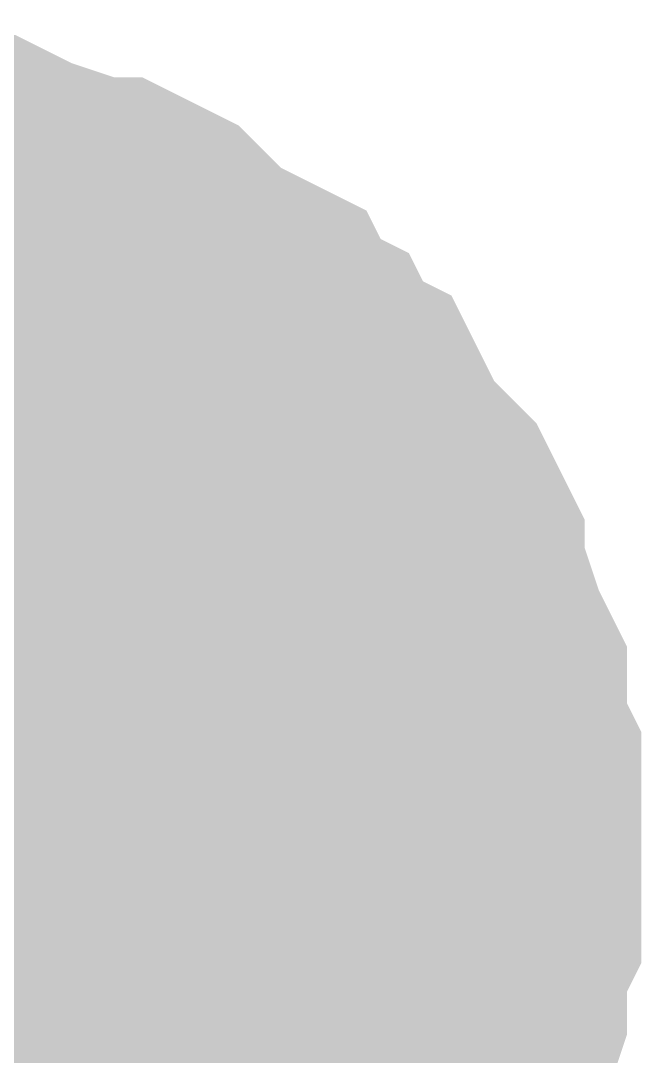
# Model space of a CAD drawing. Header units: inches. Extents: x 0 to 22.3, y 0 to 15.7.
# Drawn here: x 1.10667 to 1.12603, y 10.99321 to 11.02551 of the extents above; entities that cross this region are included whole.
import ezdxf

# ---------------------------------------------------------------- set-up
doc = ezdxf.new("R2010")
doc.units = ezdxf.units.IN
doc.header["$MEASUREMENT"] = 0
doc.layers.add('Sheet', color=255, linetype='Continuous')

msp = doc.modelspace()

# ---------------------------------------------------------------- linework, layer by layer
at = {"layer": 'Sheet'}
for points in [[(1.100236, 11.019614, 0.0118, 0.0118, 0), (1.10112, 11.019614, 0.0118, 0.0118, 0), (1.102446, 11.019614, 0.0118, 0.0118, 0), (1.10333, 11.019172, 0.0118, 0.0118, 0), (1.104214, 11.019172, 0.0118, 0.0118, 0), (1.105098, 11.019172, 0.0118, 0.0118, 0), (1.105982, 11.01873, 0.0118, 0.0118, 0), (1.107309, 11.018288, 0.0118, 0.0118, 0), (1.108193, 11.017846, 0.0118, 0.0118, 0), (1.109077, 11.017846, 0.0118, 0.0118, 0), (1.109961, 11.017404, 0.0118, 0.0118, 0), (1.110403, 11.016962, 0.0118, 0.0118, 0), (1.111287, 11.016078, 0.0118, 0.0118, 0), (1.112171, 11.015636, 0.0118, 0.0118, 0), (1.113055, 11.015194, 0.0118, 0.0118, 0), (1.113497, 11.01431, 0.0118, 0.0118, 0), (1.114381, 11.013868, 0.0118, 0.0118, 0), (1.114823, 11.012984, 0.0118, 0.0118, 0), (1.115707, 11.012542, 0.0118, 0.0118, 0), (1.116149, 11.011658, 0.0118, 0.0118, 0), (1.116591, 11.010774, 0.0118, 0.0118, 0), (1.117475, 11.00989, 0.0118, 0.0118, 0), (1.117917, 11.009448, 0.0118, 0.0118, 0), (1.118359, 11.008564, 0.0118, 0.0118, 0), (1.118359, 11.00768, 0.0118, 0.0118, 0), (1.118802, 11.006796, 0.0118, 0.0118, 0), (1.119244, 11.00547, 0.0118, 0.0118, 0), (1.119686, 11.004586, 0.0118, 0.0118, 0), (1.119686, 11.003702, 0.0118, 0.0118, 0), (1.119686, 11.002818, 0.0118, 0.0118, 0), (1.120128, 11.001934, 0.0118, 0.0118, 0), (1.120128, 11.000608, 0.0118, 0.0118, 0), (1.120128, 10.999724, 0.0118, 0.0118, 0)], [(1.100236, 11.019614, 0.0118, 0.0118, 0), (1.10112, 11.019614, 0.0118, 0.0118, 0), (1.102446, 11.019614, 0.0118, 0.0118, 0), (1.10333, 11.019172, 0.0118, 0.0118, 0), (1.104214, 11.019172, 0.0118, 0.0118, 0), (1.105098, 11.019172, 0.0118, 0.0118, 0), (1.105982, 11.01873, 0.0118, 0.0118, 0), (1.107309, 11.018288, 0.0118, 0.0118, 0), (1.108193, 11.017846, 0.0118, 0.0118, 0), (1.109077, 11.017846, 0.0118, 0.0118, 0), (1.109961, 11.017404, 0.0118, 0.0118, 0), (1.110403, 11.016962, 0.0118, 0.0118, 0), (1.111287, 11.016078, 0.0118, 0.0118, 0), (1.112171, 11.015636, 0.0118, 0.0118, 0), (1.113055, 11.015194, 0.0118, 0.0118, 0), (1.113497, 11.01431, 0.0118, 0.0118, 0), (1.114381, 11.013868, 0.0118, 0.0118, 0), (1.114823, 11.012984, 0.0118, 0.0118, 0), (1.115707, 11.012542, 0.0118, 0.0118, 0), (1.116149, 11.011658, 0.0118, 0.0118, 0), (1.116591, 11.010774, 0.0118, 0.0118, 0), (1.117475, 11.00989, 0.0118, 0.0118, 0), (1.117917, 11.009448, 0.0118, 0.0118, 0), (1.118359, 11.008564, 0.0118, 0.0118, 0), (1.118359, 11.00768, 0.0118, 0.0118, 0), (1.118802, 11.006796, 0.0118, 0.0118, 0), (1.119244, 11.00547, 0.0118, 0.0118, 0), (1.119686, 11.004586, 0.0118, 0.0118, 0), (1.119686, 11.003702, 0.0118, 0.0118, 0), (1.119686, 11.002818, 0.0118, 0.0118, 0), (1.120128, 11.001934, 0.0118, 0.0118, 0), (1.120128, 11.000608, 0.0118, 0.0118, 0), (1.120128, 10.999724, 0.0118, 0.0118, 0)], [(1.100236, 11.019614, 0.0118, 0.0118, 0), (1.10112, 11.019614, 0.0118, 0.0118, 0), (1.102446, 11.019614, 0.0118, 0.0118, 0), (1.10333, 11.019172, 0.0118, 0.0118, 0), (1.104214, 11.019172, 0.0118, 0.0118, 0), (1.105098, 11.019172, 0.0118, 0.0118, 0), (1.105982, 11.01873, 0.0118, 0.0118, 0), (1.107309, 11.018288, 0.0118, 0.0118, 0), (1.108193, 11.017846, 0.0118, 0.0118, 0), (1.109077, 11.017846, 0.0118, 0.0118, 0), (1.109961, 11.017404, 0.0118, 0.0118, 0), (1.110403, 11.016962, 0.0118, 0.0118, 0), (1.111287, 11.016078, 0.0118, 0.0118, 0), (1.112171, 11.015636, 0.0118, 0.0118, 0), (1.113055, 11.015194, 0.0118, 0.0118, 0), (1.113497, 11.01431, 0.0118, 0.0118, 0), (1.114381, 11.013868, 0.0118, 0.0118, 0), (1.114823, 11.012984, 0.0118, 0.0118, 0), (1.115707, 11.012542, 0.0118, 0.0118, 0), (1.116149, 11.011658, 0.0118, 0.0118, 0), (1.116591, 11.010774, 0.0118, 0.0118, 0), (1.117475, 11.00989, 0.0118, 0.0118, 0), (1.117917, 11.009448, 0.0118, 0.0118, 0), (1.118359, 11.008564, 0.0118, 0.0118, 0), (1.118359, 11.00768, 0.0118, 0.0118, 0), (1.118802, 11.006796, 0.0118, 0.0118, 0), (1.119244, 11.00547, 0.0118, 0.0118, 0), (1.119686, 11.004586, 0.0118, 0.0118, 0), (1.119686, 11.003702, 0.0118, 0.0118, 0), (1.119686, 11.002818, 0.0118, 0.0118, 0), (1.120128, 11.001934, 0.0118, 0.0118, 0), (1.120128, 11.000608, 0.0118, 0.0118, 0), (1.120128, 10.999724, 0.0118, 0.0118, 0)], [(1.100236, 11.019614, 0.0118, 0.0118, 0), (1.10112, 11.019614, 0.0118, 0.0118, 0), (1.102446, 11.019614, 0.0118, 0.0118, 0), (1.10333, 11.019172, 0.0118, 0.0118, 0), (1.104214, 11.019172, 0.0118, 0.0118, 0), (1.105098, 11.019172, 0.0118, 0.0118, 0), (1.105982, 11.01873, 0.0118, 0.0118, 0), (1.107309, 11.018288, 0.0118, 0.0118, 0), (1.108193, 11.017846, 0.0118, 0.0118, 0), (1.109077, 11.017846, 0.0118, 0.0118, 0), (1.109961, 11.017404, 0.0118, 0.0118, 0), (1.110403, 11.016962, 0.0118, 0.0118, 0), (1.111287, 11.016078, 0.0118, 0.0118, 0), (1.112171, 11.015636, 0.0118, 0.0118, 0), (1.113055, 11.015194, 0.0118, 0.0118, 0), (1.113497, 11.01431, 0.0118, 0.0118, 0), (1.114381, 11.013868, 0.0118, 0.0118, 0), (1.114823, 11.012984, 0.0118, 0.0118, 0), (1.115707, 11.012542, 0.0118, 0.0118, 0), (1.116149, 11.011658, 0.0118, 0.0118, 0), (1.116591, 11.010774, 0.0118, 0.0118, 0), (1.117475, 11.00989, 0.0118, 0.0118, 0), (1.117917, 11.009448, 0.0118, 0.0118, 0), (1.118359, 11.008564, 0.0118, 0.0118, 0), (1.118359, 11.00768, 0.0118, 0.0118, 0), (1.118802, 11.006796, 0.0118, 0.0118, 0), (1.119244, 11.00547, 0.0118, 0.0118, 0), (1.119686, 11.004586, 0.0118, 0.0118, 0), (1.119686, 11.003702, 0.0118, 0.0118, 0), (1.119686, 11.002818, 0.0118, 0.0118, 0), (1.120128, 11.001934, 0.0118, 0.0118, 0), (1.120128, 11.000608, 0.0118, 0.0118, 0), (1.120128, 10.999724, 0.0118, 0.0118, 0)], [(1.100236, 11.019614, 0.0118, 0.0118, 0), (1.10112, 11.019614, 0.0118, 0.0118, 0), (1.102446, 11.019614, 0.0118, 0.0118, 0), (1.10333, 11.019172, 0.0118, 0.0118, 0), (1.104214, 11.019172, 0.0118, 0.0118, 0), (1.105098, 11.019172, 0.0118, 0.0118, 0), (1.105982, 11.01873, 0.0118, 0.0118, 0), (1.107309, 11.018288, 0.0118, 0.0118, 0), (1.108193, 11.017846, 0.0118, 0.0118, 0), (1.109077, 11.017846, 0.0118, 0.0118, 0), (1.109961, 11.017404, 0.0118, 0.0118, 0), (1.110403, 11.016962, 0.0118, 0.0118, 0), (1.111287, 11.016078, 0.0118, 0.0118, 0), (1.112171, 11.015636, 0.0118, 0.0118, 0), (1.113055, 11.015194, 0.0118, 0.0118, 0), (1.113497, 11.01431, 0.0118, 0.0118, 0), (1.114381, 11.013868, 0.0118, 0.0118, 0), (1.114823, 11.012984, 0.0118, 0.0118, 0), (1.115707, 11.012542, 0.0118, 0.0118, 0), (1.116149, 11.011658, 0.0118, 0.0118, 0), (1.116591, 11.010774, 0.0118, 0.0118, 0), (1.117475, 11.00989, 0.0118, 0.0118, 0), (1.117917, 11.009448, 0.0118, 0.0118, 0), (1.118359, 11.008564, 0.0118, 0.0118, 0), (1.118359, 11.00768, 0.0118, 0.0118, 0), (1.118802, 11.006796, 0.0118, 0.0118, 0), (1.119244, 11.00547, 0.0118, 0.0118, 0), (1.119686, 11.004586, 0.0118, 0.0118, 0), (1.119686, 11.003702, 0.0118, 0.0118, 0), (1.119686, 11.002818, 0.0118, 0.0118, 0), (1.120128, 11.001934, 0.0118, 0.0118, 0), (1.120128, 11.000608, 0.0118, 0.0118, 0), (1.120128, 10.999724, 0.0118, 0.0118, 0)], [(1.100236, 11.019614, 0.0118, 0.0118, 0), (1.10112, 11.019614, 0.0118, 0.0118, 0), (1.102446, 11.019614, 0.0118, 0.0118, 0), (1.10333, 11.019172, 0.0118, 0.0118, 0), (1.104214, 11.019172, 0.0118, 0.0118, 0), (1.105098, 11.019172, 0.0118, 0.0118, 0), (1.105982, 11.01873, 0.0118, 0.0118, 0), (1.107309, 11.018288, 0.0118, 0.0118, 0), (1.108193, 11.017846, 0.0118, 0.0118, 0), (1.109077, 11.017846, 0.0118, 0.0118, 0), (1.109961, 11.017404, 0.0118, 0.0118, 0), (1.110403, 11.016962, 0.0118, 0.0118, 0), (1.111287, 11.016078, 0.0118, 0.0118, 0), (1.112171, 11.015636, 0.0118, 0.0118, 0), (1.113055, 11.015194, 0.0118, 0.0118, 0), (1.113497, 11.01431, 0.0118, 0.0118, 0), (1.114381, 11.013868, 0.0118, 0.0118, 0), (1.114823, 11.012984, 0.0118, 0.0118, 0), (1.115707, 11.012542, 0.0118, 0.0118, 0), (1.116149, 11.011658, 0.0118, 0.0118, 0), (1.116591, 11.010774, 0.0118, 0.0118, 0), (1.117475, 11.00989, 0.0118, 0.0118, 0), (1.117917, 11.009448, 0.0118, 0.0118, 0), (1.118359, 11.008564, 0.0118, 0.0118, 0), (1.118359, 11.00768, 0.0118, 0.0118, 0), (1.118802, 11.006796, 0.0118, 0.0118, 0), (1.119244, 11.00547, 0.0118, 0.0118, 0), (1.119686, 11.004586, 0.0118, 0.0118, 0), (1.119686, 11.003702, 0.0118, 0.0118, 0), (1.119686, 11.002818, 0.0118, 0.0118, 0), (1.120128, 11.001934, 0.0118, 0.0118, 0), (1.120128, 11.000608, 0.0118, 0.0118, 0), (1.120128, 10.999724, 0.0118, 0.0118, 0)], [(1.100236, 11.019614, 0.0118, 0.0118, 0), (1.10112, 11.019614, 0.0118, 0.0118, 0), (1.102446, 11.019614, 0.0118, 0.0118, 0), (1.10333, 11.019172, 0.0118, 0.0118, 0), (1.104214, 11.019172, 0.0118, 0.0118, 0), (1.105098, 11.019172, 0.0118, 0.0118, 0), (1.105982, 11.01873, 0.0118, 0.0118, 0), (1.107309, 11.018288, 0.0118, 0.0118, 0), (1.108193, 11.017846, 0.0118, 0.0118, 0), (1.109077, 11.017846, 0.0118, 0.0118, 0), (1.109961, 11.017404, 0.0118, 0.0118, 0), (1.110403, 11.016962, 0.0118, 0.0118, 0), (1.111287, 11.016078, 0.0118, 0.0118, 0), (1.112171, 11.015636, 0.0118, 0.0118, 0), (1.113055, 11.015194, 0.0118, 0.0118, 0), (1.113497, 11.01431, 0.0118, 0.0118, 0), (1.114381, 11.013868, 0.0118, 0.0118, 0), (1.114823, 11.012984, 0.0118, 0.0118, 0), (1.115707, 11.012542, 0.0118, 0.0118, 0), (1.116149, 11.011658, 0.0118, 0.0118, 0), (1.116591, 11.010774, 0.0118, 0.0118, 0), (1.117475, 11.00989, 0.0118, 0.0118, 0), (1.117917, 11.009448, 0.0118, 0.0118, 0), (1.118359, 11.008564, 0.0118, 0.0118, 0), (1.118359, 11.00768, 0.0118, 0.0118, 0), (1.118802, 11.006796, 0.0118, 0.0118, 0), (1.119244, 11.00547, 0.0118, 0.0118, 0), (1.119686, 11.004586, 0.0118, 0.0118, 0), (1.119686, 11.003702, 0.0118, 0.0118, 0), (1.119686, 11.002818, 0.0118, 0.0118, 0), (1.120128, 11.001934, 0.0118, 0.0118, 0), (1.120128, 11.000608, 0.0118, 0.0118, 0), (1.120128, 10.999724, 0.0118, 0.0118, 0)], [(1.104214, 11.019172, 0.0039, 0.0039, 0), (1.105098, 11.019172, 0.0039, 0.0039, 0), (1.105982, 11.01873, 0.0039, 0.0039, 0), (1.107309, 11.018288, 0.0039, 0.0039, 0), (1.108193, 11.017846, 0.0039, 0.0039, 0), (1.109077, 11.017846, 0.0039, 0.0039, 0), (1.109961, 11.017404, 0.0039, 0.0039, 0), (1.110403, 11.016962, 0.0039, 0.0039, 0), (1.111287, 11.016078, 0.0039, 0.0039, 0), (1.112171, 11.015636, 0.0039, 0.0039, 0), (1.113055, 11.015194, 0.0039, 0.0039, 0), (1.113497, 11.01431, 0.0039, 0.0039, 0), (1.114381, 11.013868, 0.0039, 0.0039, 0), (1.114823, 11.012984, 0.0039, 0.0039, 0), (1.115707, 11.012542, 0.0039, 0.0039, 0), (1.116149, 11.011658, 0.0039, 0.0039, 0), (1.116591, 11.010774, 0.0039, 0.0039, 0), (1.117475, 11.00989, 0.0039, 0.0039, 0), (1.117917, 11.009448, 0.0039, 0.0039, 0), (1.118359, 11.008564, 0.0039, 0.0039, 0), (1.118359, 11.00768, 0.0039, 0.0039, 0), (1.118802, 11.006796, 0.0039, 0.0039, 0), (1.119244, 11.00547, 0.0039, 0.0039, 0), (1.119686, 11.004586, 0.0039, 0.0039, 0), (1.119686, 11.003702, 0.0039, 0.0039, 0), (1.119686, 11.002818, 0.0039, 0.0039, 0), (1.120128, 11.001934, 0.0039, 0.0039, 0), (1.120128, 11.000608, 0.0039, 0.0039, 0), (1.120128, 10.999724, 0.0039, 0.0039, 0)], [(1.104214, 11.019172, 0.0039, 0.0039, 0), (1.105098, 11.019172, 0.0039, 0.0039, 0), (1.105982, 11.01873, 0.0039, 0.0039, 0), (1.107309, 11.018288, 0.0039, 0.0039, 0), (1.108193, 11.017846, 0.0039, 0.0039, 0), (1.109077, 11.017846, 0.0039, 0.0039, 0), (1.109961, 11.017404, 0.0039, 0.0039, 0), (1.110403, 11.016962, 0.0039, 0.0039, 0), (1.111287, 11.016078, 0.0039, 0.0039, 0), (1.112171, 11.015636, 0.0039, 0.0039, 0), (1.113055, 11.015194, 0.0039, 0.0039, 0), (1.113497, 11.01431, 0.0039, 0.0039, 0), (1.114381, 11.013868, 0.0039, 0.0039, 0), (1.114823, 11.012984, 0.0039, 0.0039, 0), (1.115707, 11.012542, 0.0039, 0.0039, 0), (1.116149, 11.011658, 0.0039, 0.0039, 0), (1.116591, 11.010774, 0.0039, 0.0039, 0), (1.117475, 11.00989, 0.0039, 0.0039, 0), (1.117917, 11.009448, 0.0039, 0.0039, 0), (1.118359, 11.008564, 0.0039, 0.0039, 0), (1.118359, 11.00768, 0.0039, 0.0039, 0), (1.118802, 11.006796, 0.0039, 0.0039, 0), (1.119244, 11.00547, 0.0039, 0.0039, 0), (1.119686, 11.004586, 0.0039, 0.0039, 0), (1.119686, 11.003702, 0.0039, 0.0039, 0), (1.119686, 11.002818, 0.0039, 0.0039, 0), (1.120128, 11.001934, 0.0039, 0.0039, 0), (1.120128, 11.000608, 0.0039, 0.0039, 0), (1.120128, 10.999724, 0.0039, 0.0039, 0)], [(1.104214, 11.019172, 0.0039, 0.0039, 0), (1.105098, 11.019172, 0.0039, 0.0039, 0), (1.105982, 11.01873, 0.0039, 0.0039, 0), (1.107309, 11.018288, 0.0039, 0.0039, 0), (1.108193, 11.017846, 0.0039, 0.0039, 0), (1.109077, 11.017846, 0.0039, 0.0039, 0), (1.109961, 11.017404, 0.0039, 0.0039, 0), (1.110403, 11.016962, 0.0039, 0.0039, 0), (1.111287, 11.016078, 0.0039, 0.0039, 0), (1.112171, 11.015636, 0.0039, 0.0039, 0), (1.113055, 11.015194, 0.0039, 0.0039, 0), (1.113497, 11.01431, 0.0039, 0.0039, 0), (1.114381, 11.013868, 0.0039, 0.0039, 0), (1.114823, 11.012984, 0.0039, 0.0039, 0), (1.115707, 11.012542, 0.0039, 0.0039, 0), (1.116149, 11.011658, 0.0039, 0.0039, 0), (1.116591, 11.010774, 0.0039, 0.0039, 0), (1.117475, 11.00989, 0.0039, 0.0039, 0), (1.117917, 11.009448, 0.0039, 0.0039, 0), (1.118359, 11.008564, 0.0039, 0.0039, 0), (1.118359, 11.00768, 0.0039, 0.0039, 0), (1.118802, 11.006796, 0.0039, 0.0039, 0), (1.119244, 11.00547, 0.0039, 0.0039, 0), (1.119686, 11.004586, 0.0039, 0.0039, 0), (1.119686, 11.003702, 0.0039, 0.0039, 0), (1.119686, 11.002818, 0.0039, 0.0039, 0), (1.120128, 11.001934, 0.0039, 0.0039, 0), (1.120128, 11.000608, 0.0039, 0.0039, 0), (1.120128, 10.999724, 0.0039, 0.0039, 0)], [(1.104214, 11.019172, 0.0039, 0.0039, 0), (1.105098, 11.019172, 0.0039, 0.0039, 0), (1.105982, 11.01873, 0.0039, 0.0039, 0), (1.107309, 11.018288, 0.0039, 0.0039, 0), (1.108193, 11.017846, 0.0039, 0.0039, 0), (1.109077, 11.017846, 0.0039, 0.0039, 0), (1.109961, 11.017404, 0.0039, 0.0039, 0), (1.110403, 11.016962, 0.0039, 0.0039, 0), (1.111287, 11.016078, 0.0039, 0.0039, 0), (1.112171, 11.015636, 0.0039, 0.0039, 0), (1.113055, 11.015194, 0.0039, 0.0039, 0), (1.113497, 11.01431, 0.0039, 0.0039, 0), (1.114381, 11.013868, 0.0039, 0.0039, 0), (1.114823, 11.012984, 0.0039, 0.0039, 0), (1.115707, 11.012542, 0.0039, 0.0039, 0), (1.116149, 11.011658, 0.0039, 0.0039, 0), (1.116591, 11.010774, 0.0039, 0.0039, 0), (1.117475, 11.00989, 0.0039, 0.0039, 0), (1.117917, 11.009448, 0.0039, 0.0039, 0), (1.118359, 11.008564, 0.0039, 0.0039, 0), (1.118359, 11.00768, 0.0039, 0.0039, 0), (1.118802, 11.006796, 0.0039, 0.0039, 0), (1.119244, 11.00547, 0.0039, 0.0039, 0), (1.119686, 11.004586, 0.0039, 0.0039, 0), (1.119686, 11.003702, 0.0039, 0.0039, 0), (1.119686, 11.002818, 0.0039, 0.0039, 0), (1.120128, 11.001934, 0.0039, 0.0039, 0), (1.120128, 11.000608, 0.0039, 0.0039, 0), (1.120128, 10.999724, 0.0039, 0.0039, 0)], [(1.104214, 11.019172, 0.0039, 0.0039, 0), (1.105098, 11.019172, 0.0039, 0.0039, 0), (1.105982, 11.01873, 0.0039, 0.0039, 0), (1.107309, 11.018288, 0.0039, 0.0039, 0), (1.108193, 11.017846, 0.0039, 0.0039, 0), (1.109077, 11.017846, 0.0039, 0.0039, 0), (1.109961, 11.017404, 0.0039, 0.0039, 0), (1.110403, 11.016962, 0.0039, 0.0039, 0), (1.111287, 11.016078, 0.0039, 0.0039, 0), (1.112171, 11.015636, 0.0039, 0.0039, 0), (1.113055, 11.015194, 0.0039, 0.0039, 0), (1.113497, 11.01431, 0.0039, 0.0039, 0), (1.114381, 11.013868, 0.0039, 0.0039, 0), (1.114823, 11.012984, 0.0039, 0.0039, 0), (1.115707, 11.012542, 0.0039, 0.0039, 0), (1.116149, 11.011658, 0.0039, 0.0039, 0), (1.116591, 11.010774, 0.0039, 0.0039, 0), (1.117475, 11.00989, 0.0039, 0.0039, 0), (1.117917, 11.009448, 0.0039, 0.0039, 0), (1.118359, 11.008564, 0.0039, 0.0039, 0), (1.118359, 11.00768, 0.0039, 0.0039, 0), (1.118802, 11.006796, 0.0039, 0.0039, 0), (1.119244, 11.00547, 0.0039, 0.0039, 0), (1.119686, 11.004586, 0.0039, 0.0039, 0), (1.119686, 11.003702, 0.0039, 0.0039, 0), (1.119686, 11.002818, 0.0039, 0.0039, 0), (1.120128, 11.001934, 0.0039, 0.0039, 0), (1.120128, 11.000608, 0.0039, 0.0039, 0), (1.120128, 10.999724, 0.0039, 0.0039, 0)], [(1.104214, 11.019172, 0.0039, 0.0039, 0), (1.105098, 11.019172, 0.0039, 0.0039, 0), (1.105982, 11.01873, 0.0039, 0.0039, 0), (1.107309, 11.018288, 0.0039, 0.0039, 0), (1.108193, 11.017846, 0.0039, 0.0039, 0), (1.109077, 11.017846, 0.0039, 0.0039, 0), (1.109961, 11.017404, 0.0039, 0.0039, 0), (1.110403, 11.016962, 0.0039, 0.0039, 0), (1.111287, 11.016078, 0.0039, 0.0039, 0), (1.112171, 11.015636, 0.0039, 0.0039, 0), (1.113055, 11.015194, 0.0039, 0.0039, 0), (1.113497, 11.01431, 0.0039, 0.0039, 0), (1.114381, 11.013868, 0.0039, 0.0039, 0), (1.114823, 11.012984, 0.0039, 0.0039, 0), (1.115707, 11.012542, 0.0039, 0.0039, 0), (1.116149, 11.011658, 0.0039, 0.0039, 0), (1.116591, 11.010774, 0.0039, 0.0039, 0), (1.117475, 11.00989, 0.0039, 0.0039, 0), (1.117917, 11.009448, 0.0039, 0.0039, 0), (1.118359, 11.008564, 0.0039, 0.0039, 0), (1.118359, 11.00768, 0.0039, 0.0039, 0), (1.118802, 11.006796, 0.0039, 0.0039, 0), (1.119244, 11.00547, 0.0039, 0.0039, 0), (1.119686, 11.004586, 0.0039, 0.0039, 0), (1.119686, 11.003702, 0.0039, 0.0039, 0), (1.119686, 11.002818, 0.0039, 0.0039, 0), (1.120128, 11.001934, 0.0039, 0.0039, 0), (1.120128, 11.000608, 0.0039, 0.0039, 0), (1.120128, 10.999724, 0.0039, 0.0039, 0)], [(1.104214, 11.019172, 0.0039, 0.0039, 0), (1.105098, 11.019172, 0.0039, 0.0039, 0), (1.105982, 11.01873, 0.0039, 0.0039, 0), (1.107309, 11.018288, 0.0039, 0.0039, 0), (1.108193, 11.017846, 0.0039, 0.0039, 0), (1.109077, 11.017846, 0.0039, 0.0039, 0), (1.109961, 11.017404, 0.0039, 0.0039, 0), (1.110403, 11.016962, 0.0039, 0.0039, 0), (1.111287, 11.016078, 0.0039, 0.0039, 0), (1.112171, 11.015636, 0.0039, 0.0039, 0), (1.113055, 11.015194, 0.0039, 0.0039, 0), (1.113497, 11.01431, 0.0039, 0.0039, 0), (1.114381, 11.013868, 0.0039, 0.0039, 0), (1.114823, 11.012984, 0.0039, 0.0039, 0), (1.115707, 11.012542, 0.0039, 0.0039, 0), (1.116149, 11.011658, 0.0039, 0.0039, 0), (1.116591, 11.010774, 0.0039, 0.0039, 0), (1.117475, 11.00989, 0.0039, 0.0039, 0), (1.117917, 11.009448, 0.0039, 0.0039, 0), (1.118359, 11.008564, 0.0039, 0.0039, 0), (1.118359, 11.00768, 0.0039, 0.0039, 0), (1.118802, 11.006796, 0.0039, 0.0039, 0), (1.119244, 11.00547, 0.0039, 0.0039, 0), (1.119686, 11.004586, 0.0039, 0.0039, 0), (1.119686, 11.003702, 0.0039, 0.0039, 0), (1.119686, 11.002818, 0.0039, 0.0039, 0), (1.120128, 11.001934, 0.0039, 0.0039, 0), (1.120128, 11.000608, 0.0039, 0.0039, 0), (1.120128, 10.999724, 0.0039, 0.0039, 0)], [(1.120128, 10.999724, 0.0118, 0.0118, 0), (1.120128, 10.99884, 0.0118, 0.0118, 0), (1.120128, 10.997514, 0.0118, 0.0118, 0), (1.119686, 10.99663, 0.0118, 0.0118, 0), (1.119686, 10.995746, 0.0118, 0.0118, 0), (1.119686, 10.994862, 0.0118, 0.0118, 0), (1.119244, 10.993536, 0.0118, 0.0118, 0), (1.118802, 10.992652, 0.0118, 0.0118, 0), (1.118359, 10.991768, 0.0118, 0.0118, 0), (1.118359, 10.990884, 0.0118, 0.0118, 0), (1.117917, 10.99, 0.0118, 0.0118, 0), (1.117475, 10.989116, 0.0118, 0.0118, 0), (1.116591, 10.988232, 0.0118, 0.0118, 0), (1.116149, 10.98779, 0.0118, 0.0118, 0), (1.115707, 10.986906, 0.0118, 0.0118, 0)], [(1.120128, 10.999724, 0.0118, 0.0118, 0), (1.120128, 10.99884, 0.0118, 0.0118, 0), (1.120128, 10.997514, 0.0118, 0.0118, 0), (1.119686, 10.99663, 0.0118, 0.0118, 0), (1.119686, 10.995746, 0.0118, 0.0118, 0), (1.119686, 10.994862, 0.0118, 0.0118, 0), (1.119244, 10.993536, 0.0118, 0.0118, 0), (1.118802, 10.992652, 0.0118, 0.0118, 0), (1.118359, 10.991768, 0.0118, 0.0118, 0), (1.118359, 10.990884, 0.0118, 0.0118, 0), (1.117917, 10.99, 0.0118, 0.0118, 0), (1.117475, 10.989116, 0.0118, 0.0118, 0), (1.116591, 10.988232, 0.0118, 0.0118, 0), (1.116149, 10.98779, 0.0118, 0.0118, 0), (1.115707, 10.986906, 0.0118, 0.0118, 0)], [(1.120128, 10.999724, 0.0118, 0.0118, 0), (1.120128, 10.99884, 0.0118, 0.0118, 0), (1.120128, 10.997514, 0.0118, 0.0118, 0), (1.119686, 10.99663, 0.0118, 0.0118, 0), (1.119686, 10.995746, 0.0118, 0.0118, 0), (1.119686, 10.994862, 0.0118, 0.0118, 0), (1.119244, 10.993536, 0.0118, 0.0118, 0), (1.118802, 10.992652, 0.0118, 0.0118, 0), (1.118359, 10.991768, 0.0118, 0.0118, 0), (1.118359, 10.990884, 0.0118, 0.0118, 0), (1.117917, 10.99, 0.0118, 0.0118, 0), (1.117475, 10.989116, 0.0118, 0.0118, 0), (1.116591, 10.988232, 0.0118, 0.0118, 0), (1.116149, 10.98779, 0.0118, 0.0118, 0), (1.115707, 10.986906, 0.0118, 0.0118, 0)], [(1.120128, 10.999724, 0.0118, 0.0118, 0), (1.120128, 10.99884, 0.0118, 0.0118, 0), (1.120128, 10.997514, 0.0118, 0.0118, 0), (1.119686, 10.99663, 0.0118, 0.0118, 0), (1.119686, 10.995746, 0.0118, 0.0118, 0), (1.119686, 10.994862, 0.0118, 0.0118, 0), (1.119244, 10.993536, 0.0118, 0.0118, 0), (1.118802, 10.992652, 0.0118, 0.0118, 0), (1.118359, 10.991768, 0.0118, 0.0118, 0), (1.118359, 10.990884, 0.0118, 0.0118, 0), (1.117917, 10.99, 0.0118, 0.0118, 0), (1.117475, 10.989116, 0.0118, 0.0118, 0), (1.116591, 10.988232, 0.0118, 0.0118, 0), (1.116149, 10.98779, 0.0118, 0.0118, 0), (1.115707, 10.986906, 0.0118, 0.0118, 0)], [(1.120128, 10.999724, 0.0118, 0.0118, 0), (1.120128, 10.99884, 0.0118, 0.0118, 0), (1.120128, 10.997514, 0.0118, 0.0118, 0), (1.119686, 10.99663, 0.0118, 0.0118, 0), (1.119686, 10.995746, 0.0118, 0.0118, 0), (1.119686, 10.994862, 0.0118, 0.0118, 0), (1.119244, 10.993536, 0.0118, 0.0118, 0), (1.118802, 10.992652, 0.0118, 0.0118, 0), (1.118359, 10.991768, 0.0118, 0.0118, 0), (1.118359, 10.990884, 0.0118, 0.0118, 0), (1.117917, 10.99, 0.0118, 0.0118, 0), (1.117475, 10.989116, 0.0118, 0.0118, 0), (1.116591, 10.988232, 0.0118, 0.0118, 0), (1.116149, 10.98779, 0.0118, 0.0118, 0), (1.115707, 10.986906, 0.0118, 0.0118, 0)], [(1.120128, 10.999724, 0.0118, 0.0118, 0), (1.120128, 10.99884, 0.0118, 0.0118, 0), (1.120128, 10.997514, 0.0118, 0.0118, 0), (1.119686, 10.99663, 0.0118, 0.0118, 0), (1.119686, 10.995746, 0.0118, 0.0118, 0), (1.119686, 10.994862, 0.0118, 0.0118, 0), (1.119244, 10.993536, 0.0118, 0.0118, 0), (1.118802, 10.992652, 0.0118, 0.0118, 0), (1.118359, 10.991768, 0.0118, 0.0118, 0), (1.118359, 10.990884, 0.0118, 0.0118, 0), (1.117917, 10.99, 0.0118, 0.0118, 0), (1.117475, 10.989116, 0.0118, 0.0118, 0), (1.116591, 10.988232, 0.0118, 0.0118, 0), (1.116149, 10.98779, 0.0118, 0.0118, 0), (1.115707, 10.986906, 0.0118, 0.0118, 0)], [(1.120128, 10.999724, 0.0118, 0.0118, 0), (1.120128, 10.99884, 0.0118, 0.0118, 0), (1.120128, 10.997514, 0.0118, 0.0118, 0), (1.119686, 10.99663, 0.0118, 0.0118, 0), (1.119686, 10.995746, 0.0118, 0.0118, 0), (1.119686, 10.994862, 0.0118, 0.0118, 0), (1.119244, 10.993536, 0.0118, 0.0118, 0), (1.118802, 10.992652, 0.0118, 0.0118, 0), (1.118359, 10.991768, 0.0118, 0.0118, 0), (1.118359, 10.990884, 0.0118, 0.0118, 0), (1.117917, 10.99, 0.0118, 0.0118, 0), (1.117475, 10.989116, 0.0118, 0.0118, 0), (1.116591, 10.988232, 0.0118, 0.0118, 0), (1.116149, 10.98779, 0.0118, 0.0118, 0), (1.115707, 10.986906, 0.0118, 0.0118, 0)], [(1.120128, 10.999724, 0.0118, 0.0118, 0), (1.120128, 10.999724, 0.0118, 0.0118, 0), (1.120128, 10.999724, 0.0118, 0.0118, 0), (1.120128, 10.999724, 0.0118, 0.0118, 0), (1.120128, 10.999724, 0.0118, 0.0118, 0), (1.120128, 10.999724, 0.0118, 0.0118, 0), (1.120128, 10.999724, 0.0118, 0.0118, 0), (1.120128, 10.999724, 0.0118, 0.0118, 0), (1.120128, 10.999724, 0.0118, 0.0118, 0), (1.120128, 10.999724, 0.0118, 0.0118, 0), (1.120128, 10.999724, 0.0118, 0.0118, 0), (1.120128, 10.999724, 0.0118, 0.0118, 0), (1.120128, 10.999724, 0.0118, 0.0118, 0), (1.120128, 10.999724, 0.0118, 0.0118, 0), (1.120128, 10.999724, 0.0118, 0.0118, 0), (1.120128, 10.999724, 0.0118, 0.0118, 0), (1.120128, 10.999724, 0.0118, 0.0118, 0), (1.120128, 10.999724, 0.0118, 0.0118, 0), (1.120128, 10.999724, 0.0118, 0.0118, 0), (1.120128, 10.999724, 0.0118, 0.0118, 0), (1.120128, 10.999724, 0.0118, 0.0118, 0), (1.120128, 10.999724, 0.0118, 0.0118, 0), (1.120128, 10.999724, 0.0118, 0.0118, 0), (1.120128, 10.999724, 0.0118, 0.0118, 0), (1.120128, 10.999724, 0.0118, 0.0118, 0), (1.120128, 10.999724, 0.0118, 0.0118, 0), (1.120128, 10.999724, 0.0118, 0.0118, 0), (1.120128, 10.999724, 0.0118, 0.0118, 0), (1.120128, 10.999724, 0.0118, 0.0118, 0), (1.120128, 10.999724, 0.0118, 0.0118, 0), (1.120128, 10.999724, 0.0118, 0.0118, 0), (1.120128, 10.999724, 0.0118, 0.0118, 0), (1.120128, 10.999724, 0.0118, 0.0118, 0)], [(1.120128, 10.999724, 0.0118, 0.0118, 0), (1.120128, 10.999724, 0.0118, 0.0118, 0)], [(1.120128, 10.999724, 0.0118, 0.0118, 0), (1.120128, 10.999724, 0.0118, 0.0118, 0), (1.120128, 10.999724, 0.0118, 0.0118, 0), (1.120128, 10.999724, 0.0118, 0.0118, 0), (1.120128, 10.999724, 0.0118, 0.0118, 0), (1.120128, 10.999724, 0.0118, 0.0118, 0), (1.120128, 10.999724, 0.0118, 0.0118, 0), (1.120128, 10.999724, 0.0118, 0.0118, 0), (1.120128, 10.999724, 0.0118, 0.0118, 0), (1.120128, 10.999724, 0.0118, 0.0118, 0), (1.120128, 10.999724, 0.0118, 0.0118, 0), (1.120128, 10.999724, 0.0118, 0.0118, 0), (1.120128, 10.999724, 0.0118, 0.0118, 0), (1.120128, 10.999724, 0.0118, 0.0118, 0), (1.120128, 10.999724, 0.0118, 0.0118, 0), (1.120128, 10.999724, 0.0118, 0.0118, 0), (1.120128, 10.999724, 0.0118, 0.0118, 0), (1.120128, 10.999724, 0.0118, 0.0118, 0), (1.120128, 10.999724, 0.0118, 0.0118, 0), (1.120128, 10.999724, 0.0118, 0.0118, 0), (1.120128, 10.999724, 0.0118, 0.0118, 0), (1.120128, 10.999724, 0.0118, 0.0118, 0), (1.120128, 10.999724, 0.0118, 0.0118, 0), (1.120128, 10.999724, 0.0118, 0.0118, 0), (1.120128, 10.999724, 0.0118, 0.0118, 0), (1.120128, 10.999724, 0.0118, 0.0118, 0), (1.120128, 10.999724, 0.0118, 0.0118, 0), (1.120128, 10.999724, 0.0118, 0.0118, 0), (1.120128, 10.999724, 0.0118, 0.0118, 0), (1.120128, 10.999724, 0.0118, 0.0118, 0), (1.120128, 10.999724, 0.0118, 0.0118, 0), (1.120128, 10.999724, 0.0118, 0.0118, 0), (1.120128, 10.999724, 0.0118, 0.0118, 0)], [(1.120128, 10.999724, 0.0118, 0.0118, 0), (1.120128, 10.999724, 0.0118, 0.0118, 0)], [(1.120128, 10.999724, 0.0118, 0.0118, 0), (1.120128, 10.999724, 0.0118, 0.0118, 0), (1.120128, 10.999724, 0.0118, 0.0118, 0), (1.120128, 10.999724, 0.0118, 0.0118, 0), (1.120128, 10.999724, 0.0118, 0.0118, 0), (1.120128, 10.999724, 0.0118, 0.0118, 0), (1.120128, 10.999724, 0.0118, 0.0118, 0), (1.120128, 10.999724, 0.0118, 0.0118, 0), (1.120128, 10.999724, 0.0118, 0.0118, 0), (1.120128, 10.999724, 0.0118, 0.0118, 0), (1.120128, 10.999724, 0.0118, 0.0118, 0), (1.120128, 10.999724, 0.0118, 0.0118, 0), (1.120128, 10.999724, 0.0118, 0.0118, 0), (1.120128, 10.999724, 0.0118, 0.0118, 0), (1.120128, 10.999724, 0.0118, 0.0118, 0), (1.120128, 10.999724, 0.0118, 0.0118, 0), (1.120128, 10.999724, 0.0118, 0.0118, 0), (1.120128, 10.999724, 0.0118, 0.0118, 0), (1.120128, 10.999724, 0.0118, 0.0118, 0), (1.120128, 10.999724, 0.0118, 0.0118, 0), (1.120128, 10.999724, 0.0118, 0.0118, 0), (1.120128, 10.999724, 0.0118, 0.0118, 0), (1.120128, 10.999724, 0.0118, 0.0118, 0), (1.120128, 10.999724, 0.0118, 0.0118, 0), (1.120128, 10.999724, 0.0118, 0.0118, 0), (1.120128, 10.999724, 0.0118, 0.0118, 0), (1.120128, 10.999724, 0.0118, 0.0118, 0), (1.120128, 10.999724, 0.0118, 0.0118, 0), (1.120128, 10.999724, 0.0118, 0.0118, 0), (1.120128, 10.999724, 0.0118, 0.0118, 0), (1.120128, 10.999724, 0.0118, 0.0118, 0), (1.120128, 10.999724, 0.0118, 0.0118, 0), (1.120128, 10.999724, 0.0118, 0.0118, 0)], [(1.120128, 10.999724, 0.0118, 0.0118, 0), (1.120128, 10.999724, 0.0118, 0.0118, 0)], [(1.120128, 10.999724, 0.0118, 0.0118, 0), (1.120128, 10.999724, 0.0118, 0.0118, 0), (1.120128, 10.999724, 0.0118, 0.0118, 0), (1.120128, 10.999724, 0.0118, 0.0118, 0), (1.120128, 10.999724, 0.0118, 0.0118, 0), (1.120128, 10.999724, 0.0118, 0.0118, 0), (1.120128, 10.999724, 0.0118, 0.0118, 0), (1.120128, 10.999724, 0.0118, 0.0118, 0), (1.120128, 10.999724, 0.0118, 0.0118, 0), (1.120128, 10.999724, 0.0118, 0.0118, 0), (1.120128, 10.999724, 0.0118, 0.0118, 0), (1.120128, 10.999724, 0.0118, 0.0118, 0), (1.120128, 10.999724, 0.0118, 0.0118, 0), (1.120128, 10.999724, 0.0118, 0.0118, 0), (1.120128, 10.999724, 0.0118, 0.0118, 0), (1.120128, 10.999724, 0.0118, 0.0118, 0), (1.120128, 10.999724, 0.0118, 0.0118, 0), (1.120128, 10.999724, 0.0118, 0.0118, 0), (1.120128, 10.999724, 0.0118, 0.0118, 0), (1.120128, 10.999724, 0.0118, 0.0118, 0), (1.120128, 10.999724, 0.0118, 0.0118, 0), (1.120128, 10.999724, 0.0118, 0.0118, 0), (1.120128, 10.999724, 0.0118, 0.0118, 0), (1.120128, 10.999724, 0.0118, 0.0118, 0), (1.120128, 10.999724, 0.0118, 0.0118, 0), (1.120128, 10.999724, 0.0118, 0.0118, 0), (1.120128, 10.999724, 0.0118, 0.0118, 0), (1.120128, 10.999724, 0.0118, 0.0118, 0), (1.120128, 10.999724, 0.0118, 0.0118, 0), (1.120128, 10.999724, 0.0118, 0.0118, 0), (1.120128, 10.999724, 0.0118, 0.0118, 0), (1.120128, 10.999724, 0.0118, 0.0118, 0), (1.120128, 10.999724, 0.0118, 0.0118, 0)], [(1.120128, 10.999724, 0.0118, 0.0118, 0), (1.120128, 10.999724, 0.0118, 0.0118, 0)], [(1.120128, 10.999724, 0.0118, 0.0118, 0), (1.120128, 10.999724, 0.0118, 0.0118, 0), (1.120128, 10.999724, 0.0118, 0.0118, 0), (1.120128, 10.999724, 0.0118, 0.0118, 0), (1.120128, 10.999724, 0.0118, 0.0118, 0), (1.120128, 10.999724, 0.0118, 0.0118, 0), (1.120128, 10.999724, 0.0118, 0.0118, 0), (1.120128, 10.999724, 0.0118, 0.0118, 0), (1.120128, 10.999724, 0.0118, 0.0118, 0), (1.120128, 10.999724, 0.0118, 0.0118, 0), (1.120128, 10.999724, 0.0118, 0.0118, 0), (1.120128, 10.999724, 0.0118, 0.0118, 0), (1.120128, 10.999724, 0.0118, 0.0118, 0), (1.120128, 10.999724, 0.0118, 0.0118, 0), (1.120128, 10.999724, 0.0118, 0.0118, 0), (1.120128, 10.999724, 0.0118, 0.0118, 0), (1.120128, 10.999724, 0.0118, 0.0118, 0), (1.120128, 10.999724, 0.0118, 0.0118, 0), (1.120128, 10.999724, 0.0118, 0.0118, 0), (1.120128, 10.999724, 0.0118, 0.0118, 0), (1.120128, 10.999724, 0.0118, 0.0118, 0), (1.120128, 10.999724, 0.0118, 0.0118, 0), (1.120128, 10.999724, 0.0118, 0.0118, 0), (1.120128, 10.999724, 0.0118, 0.0118, 0), (1.120128, 10.999724, 0.0118, 0.0118, 0), (1.120128, 10.999724, 0.0118, 0.0118, 0), (1.120128, 10.999724, 0.0118, 0.0118, 0), (1.120128, 10.999724, 0.0118, 0.0118, 0), (1.120128, 10.999724, 0.0118, 0.0118, 0), (1.120128, 10.999724, 0.0118, 0.0118, 0), (1.120128, 10.999724, 0.0118, 0.0118, 0), (1.120128, 10.999724, 0.0118, 0.0118, 0), (1.120128, 10.999724, 0.0118, 0.0118, 0)], [(1.120128, 10.999724, 0.0118, 0.0118, 0), (1.120128, 10.999724, 0.0118, 0.0118, 0)], [(1.120128, 10.999724, 0.0118, 0.0118, 0), (1.120128, 10.999724, 0.0118, 0.0118, 0), (1.120128, 10.999724, 0.0118, 0.0118, 0), (1.120128, 10.999724, 0.0118, 0.0118, 0), (1.120128, 10.999724, 0.0118, 0.0118, 0), (1.120128, 10.999724, 0.0118, 0.0118, 0), (1.120128, 10.999724, 0.0118, 0.0118, 0), (1.120128, 10.999724, 0.0118, 0.0118, 0), (1.120128, 10.999724, 0.0118, 0.0118, 0), (1.120128, 10.999724, 0.0118, 0.0118, 0), (1.120128, 10.999724, 0.0118, 0.0118, 0), (1.120128, 10.999724, 0.0118, 0.0118, 0), (1.120128, 10.999724, 0.0118, 0.0118, 0), (1.120128, 10.999724, 0.0118, 0.0118, 0), (1.120128, 10.999724, 0.0118, 0.0118, 0), (1.120128, 10.999724, 0.0118, 0.0118, 0), (1.120128, 10.999724, 0.0118, 0.0118, 0), (1.120128, 10.999724, 0.0118, 0.0118, 0), (1.120128, 10.999724, 0.0118, 0.0118, 0), (1.120128, 10.999724, 0.0118, 0.0118, 0), (1.120128, 10.999724, 0.0118, 0.0118, 0), (1.120128, 10.999724, 0.0118, 0.0118, 0), (1.120128, 10.999724, 0.0118, 0.0118, 0), (1.120128, 10.999724, 0.0118, 0.0118, 0), (1.120128, 10.999724, 0.0118, 0.0118, 0), (1.120128, 10.999724, 0.0118, 0.0118, 0), (1.120128, 10.999724, 0.0118, 0.0118, 0), (1.120128, 10.999724, 0.0118, 0.0118, 0), (1.120128, 10.999724, 0.0118, 0.0118, 0), (1.120128, 10.999724, 0.0118, 0.0118, 0), (1.120128, 10.999724, 0.0118, 0.0118, 0), (1.120128, 10.999724, 0.0118, 0.0118, 0), (1.120128, 10.999724, 0.0118, 0.0118, 0)], [(1.120128, 10.999724, 0.0118, 0.0118, 0), (1.120128, 10.999724, 0.0118, 0.0118, 0)], [(1.120128, 10.999724, 0.0118, 0.0118, 0), (1.120128, 10.999724, 0.0118, 0.0118, 0), (1.120128, 10.999724, 0.0118, 0.0118, 0), (1.120128, 10.999724, 0.0118, 0.0118, 0), (1.120128, 10.999724, 0.0118, 0.0118, 0), (1.120128, 10.999724, 0.0118, 0.0118, 0), (1.120128, 10.999724, 0.0118, 0.0118, 0), (1.120128, 10.999724, 0.0118, 0.0118, 0), (1.120128, 10.999724, 0.0118, 0.0118, 0), (1.120128, 10.999724, 0.0118, 0.0118, 0), (1.120128, 10.999724, 0.0118, 0.0118, 0), (1.120128, 10.999724, 0.0118, 0.0118, 0), (1.120128, 10.999724, 0.0118, 0.0118, 0), (1.120128, 10.999724, 0.0118, 0.0118, 0), (1.120128, 10.999724, 0.0118, 0.0118, 0), (1.120128, 10.999724, 0.0118, 0.0118, 0), (1.120128, 10.999724, 0.0118, 0.0118, 0), (1.120128, 10.999724, 0.0118, 0.0118, 0), (1.120128, 10.999724, 0.0118, 0.0118, 0), (1.120128, 10.999724, 0.0118, 0.0118, 0), (1.120128, 10.999724, 0.0118, 0.0118, 0), (1.120128, 10.999724, 0.0118, 0.0118, 0), (1.120128, 10.999724, 0.0118, 0.0118, 0), (1.120128, 10.999724, 0.0118, 0.0118, 0), (1.120128, 10.999724, 0.0118, 0.0118, 0), (1.120128, 10.999724, 0.0118, 0.0118, 0), (1.120128, 10.999724, 0.0118, 0.0118, 0), (1.120128, 10.999724, 0.0118, 0.0118, 0), (1.120128, 10.999724, 0.0118, 0.0118, 0), (1.120128, 10.999724, 0.0118, 0.0118, 0), (1.120128, 10.999724, 0.0118, 0.0118, 0), (1.120128, 10.999724, 0.0118, 0.0118, 0), (1.120128, 10.999724, 0.0118, 0.0118, 0)], [(1.120128, 10.999724, 0.0118, 0.0118, 0), (1.120128, 10.999724, 0.0118, 0.0118, 0)], [(1.120128, 10.999724, 0.0039, 0.0039, 0), (1.120128, 10.99884, 0.0039, 0.0039, 0), (1.120128, 10.997514, 0.0039, 0.0039, 0), (1.119686, 10.99663, 0.0039, 0.0039, 0), (1.119686, 10.995746, 0.0039, 0.0039, 0), (1.119686, 10.994862, 0.0039, 0.0039, 0), (1.119244, 10.993536, 0.0039, 0.0039, 0), (1.118802, 10.992652, 0.0039, 0.0039, 0), (1.118359, 10.991768, 0.0039, 0.0039, 0), (1.118359, 10.990884, 0.0039, 0.0039, 0)], [(1.120128, 10.999724, 0.0039, 0.0039, 0), (1.120128, 10.99884, 0.0039, 0.0039, 0), (1.120128, 10.997514, 0.0039, 0.0039, 0), (1.119686, 10.99663, 0.0039, 0.0039, 0), (1.119686, 10.995746, 0.0039, 0.0039, 0), (1.119686, 10.994862, 0.0039, 0.0039, 0), (1.119244, 10.993536, 0.0039, 0.0039, 0), (1.118802, 10.992652, 0.0039, 0.0039, 0), (1.118359, 10.991768, 0.0039, 0.0039, 0), (1.118359, 10.990884, 0.0039, 0.0039, 0)], [(1.120128, 10.999724, 0.0039, 0.0039, 0), (1.120128, 10.99884, 0.0039, 0.0039, 0), (1.120128, 10.997514, 0.0039, 0.0039, 0), (1.119686, 10.99663, 0.0039, 0.0039, 0), (1.119686, 10.995746, 0.0039, 0.0039, 0), (1.119686, 10.994862, 0.0039, 0.0039, 0), (1.119244, 10.993536, 0.0039, 0.0039, 0), (1.118802, 10.992652, 0.0039, 0.0039, 0), (1.118359, 10.991768, 0.0039, 0.0039, 0), (1.118359, 10.990884, 0.0039, 0.0039, 0)], [(1.120128, 10.999724, 0.0039, 0.0039, 0), (1.120128, 10.99884, 0.0039, 0.0039, 0), (1.120128, 10.997514, 0.0039, 0.0039, 0), (1.119686, 10.99663, 0.0039, 0.0039, 0), (1.119686, 10.995746, 0.0039, 0.0039, 0), (1.119686, 10.994862, 0.0039, 0.0039, 0), (1.119244, 10.993536, 0.0039, 0.0039, 0), (1.118802, 10.992652, 0.0039, 0.0039, 0), (1.118359, 10.991768, 0.0039, 0.0039, 0), (1.118359, 10.990884, 0.0039, 0.0039, 0)], [(1.120128, 10.999724, 0.0039, 0.0039, 0), (1.120128, 10.99884, 0.0039, 0.0039, 0), (1.120128, 10.997514, 0.0039, 0.0039, 0), (1.119686, 10.99663, 0.0039, 0.0039, 0), (1.119686, 10.995746, 0.0039, 0.0039, 0), (1.119686, 10.994862, 0.0039, 0.0039, 0), (1.119244, 10.993536, 0.0039, 0.0039, 0), (1.118802, 10.992652, 0.0039, 0.0039, 0), (1.118359, 10.991768, 0.0039, 0.0039, 0), (1.118359, 10.990884, 0.0039, 0.0039, 0)], [(1.120128, 10.999724, 0.0039, 0.0039, 0), (1.120128, 10.99884, 0.0039, 0.0039, 0), (1.120128, 10.997514, 0.0039, 0.0039, 0), (1.119686, 10.99663, 0.0039, 0.0039, 0), (1.119686, 10.995746, 0.0039, 0.0039, 0), (1.119686, 10.994862, 0.0039, 0.0039, 0), (1.119244, 10.993536, 0.0039, 0.0039, 0), (1.118802, 10.992652, 0.0039, 0.0039, 0), (1.118359, 10.991768, 0.0039, 0.0039, 0), (1.118359, 10.990884, 0.0039, 0.0039, 0)], [(1.120128, 10.999724, 0.0039, 0.0039, 0), (1.120128, 10.99884, 0.0039, 0.0039, 0), (1.120128, 10.997514, 0.0039, 0.0039, 0), (1.119686, 10.99663, 0.0039, 0.0039, 0), (1.119686, 10.995746, 0.0039, 0.0039, 0), (1.119686, 10.994862, 0.0039, 0.0039, 0), (1.119244, 10.993536, 0.0039, 0.0039, 0), (1.118802, 10.992652, 0.0039, 0.0039, 0), (1.118359, 10.991768, 0.0039, 0.0039, 0), (1.118359, 10.990884, 0.0039, 0.0039, 0)], [(1.120128, 10.999724, 0.0039, 0.0039, 0), (1.120128, 10.999724, 0.0039, 0.0039, 0), (1.120128, 10.999724, 0.0039, 0.0039, 0), (1.120128, 10.999724, 0.0039, 0.0039, 0), (1.120128, 10.999724, 0.0039, 0.0039, 0), (1.120128, 10.999724, 0.0039, 0.0039, 0), (1.120128, 10.999724, 0.0039, 0.0039, 0), (1.120128, 10.999724, 0.0039, 0.0039, 0), (1.120128, 10.999724, 0.0039, 0.0039, 0), (1.120128, 10.999724, 0.0039, 0.0039, 0), (1.120128, 10.999724, 0.0039, 0.0039, 0), (1.120128, 10.999724, 0.0039, 0.0039, 0), (1.120128, 10.999724, 0.0039, 0.0039, 0), (1.120128, 10.999724, 0.0039, 0.0039, 0), (1.120128, 10.999724, 0.0039, 0.0039, 0), (1.120128, 10.999724, 0.0039, 0.0039, 0), (1.120128, 10.999724, 0.0039, 0.0039, 0), (1.120128, 10.999724, 0.0039, 0.0039, 0), (1.120128, 10.999724, 0.0039, 0.0039, 0), (1.120128, 10.999724, 0.0039, 0.0039, 0), (1.120128, 10.999724, 0.0039, 0.0039, 0), (1.120128, 10.999724, 0.0039, 0.0039, 0), (1.120128, 10.999724, 0.0039, 0.0039, 0), (1.120128, 10.999724, 0.0039, 0.0039, 0), (1.120128, 10.999724, 0.0039, 0.0039, 0), (1.120128, 10.999724, 0.0039, 0.0039, 0), (1.120128, 10.999724, 0.0039, 0.0039, 0), (1.120128, 10.999724, 0.0039, 0.0039, 0), (1.120128, 10.999724, 0.0039, 0.0039, 0), (1.120128, 10.999724, 0.0039, 0.0039, 0), (1.120128, 10.999724, 0.0039, 0.0039, 0), (1.120128, 10.999724, 0.0039, 0.0039, 0), (1.120128, 10.999724, 0.0039, 0.0039, 0)], [(1.120128, 10.999724, 0.0039, 0.0039, 0), (1.120128, 10.999724, 0.0039, 0.0039, 0)], [(1.120128, 10.999724, 0.0039, 0.0039, 0), (1.120128, 10.999724, 0.0039, 0.0039, 0), (1.120128, 10.999724, 0.0039, 0.0039, 0), (1.120128, 10.999724, 0.0039, 0.0039, 0), (1.120128, 10.999724, 0.0039, 0.0039, 0), (1.120128, 10.999724, 0.0039, 0.0039, 0), (1.120128, 10.999724, 0.0039, 0.0039, 0), (1.120128, 10.999724, 0.0039, 0.0039, 0), (1.120128, 10.999724, 0.0039, 0.0039, 0), (1.120128, 10.999724, 0.0039, 0.0039, 0), (1.120128, 10.999724, 0.0039, 0.0039, 0), (1.120128, 10.999724, 0.0039, 0.0039, 0), (1.120128, 10.999724, 0.0039, 0.0039, 0), (1.120128, 10.999724, 0.0039, 0.0039, 0), (1.120128, 10.999724, 0.0039, 0.0039, 0), (1.120128, 10.999724, 0.0039, 0.0039, 0), (1.120128, 10.999724, 0.0039, 0.0039, 0), (1.120128, 10.999724, 0.0039, 0.0039, 0), (1.120128, 10.999724, 0.0039, 0.0039, 0), (1.120128, 10.999724, 0.0039, 0.0039, 0), (1.120128, 10.999724, 0.0039, 0.0039, 0), (1.120128, 10.999724, 0.0039, 0.0039, 0), (1.120128, 10.999724, 0.0039, 0.0039, 0), (1.120128, 10.999724, 0.0039, 0.0039, 0), (1.120128, 10.999724, 0.0039, 0.0039, 0), (1.120128, 10.999724, 0.0039, 0.0039, 0), (1.120128, 10.999724, 0.0039, 0.0039, 0), (1.120128, 10.999724, 0.0039, 0.0039, 0), (1.120128, 10.999724, 0.0039, 0.0039, 0), (1.120128, 10.999724, 0.0039, 0.0039, 0), (1.120128, 10.999724, 0.0039, 0.0039, 0), (1.120128, 10.999724, 0.0039, 0.0039, 0), (1.120128, 10.999724, 0.0039, 0.0039, 0)], [(1.120128, 10.999724, 0.0039, 0.0039, 0), (1.120128, 10.999724, 0.0039, 0.0039, 0)], [(1.120128, 10.999724, 0.0039, 0.0039, 0), (1.120128, 10.999724, 0.0039, 0.0039, 0), (1.120128, 10.999724, 0.0039, 0.0039, 0), (1.120128, 10.999724, 0.0039, 0.0039, 0), (1.120128, 10.999724, 0.0039, 0.0039, 0), (1.120128, 10.999724, 0.0039, 0.0039, 0), (1.120128, 10.999724, 0.0039, 0.0039, 0), (1.120128, 10.999724, 0.0039, 0.0039, 0), (1.120128, 10.999724, 0.0039, 0.0039, 0), (1.120128, 10.999724, 0.0039, 0.0039, 0), (1.120128, 10.999724, 0.0039, 0.0039, 0), (1.120128, 10.999724, 0.0039, 0.0039, 0), (1.120128, 10.999724, 0.0039, 0.0039, 0), (1.120128, 10.999724, 0.0039, 0.0039, 0), (1.120128, 10.999724, 0.0039, 0.0039, 0), (1.120128, 10.999724, 0.0039, 0.0039, 0), (1.120128, 10.999724, 0.0039, 0.0039, 0), (1.120128, 10.999724, 0.0039, 0.0039, 0), (1.120128, 10.999724, 0.0039, 0.0039, 0), (1.120128, 10.999724, 0.0039, 0.0039, 0), (1.120128, 10.999724, 0.0039, 0.0039, 0), (1.120128, 10.999724, 0.0039, 0.0039, 0), (1.120128, 10.999724, 0.0039, 0.0039, 0), (1.120128, 10.999724, 0.0039, 0.0039, 0), (1.120128, 10.999724, 0.0039, 0.0039, 0), (1.120128, 10.999724, 0.0039, 0.0039, 0), (1.120128, 10.999724, 0.0039, 0.0039, 0), (1.120128, 10.999724, 0.0039, 0.0039, 0), (1.120128, 10.999724, 0.0039, 0.0039, 0), (1.120128, 10.999724, 0.0039, 0.0039, 0), (1.120128, 10.999724, 0.0039, 0.0039, 0), (1.120128, 10.999724, 0.0039, 0.0039, 0), (1.120128, 10.999724, 0.0039, 0.0039, 0)], [(1.120128, 10.999724, 0.0039, 0.0039, 0), (1.120128, 10.999724, 0.0039, 0.0039, 0)], [(1.120128, 10.999724, 0.0039, 0.0039, 0), (1.120128, 10.999724, 0.0039, 0.0039, 0), (1.120128, 10.999724, 0.0039, 0.0039, 0), (1.120128, 10.999724, 0.0039, 0.0039, 0), (1.120128, 10.999724, 0.0039, 0.0039, 0), (1.120128, 10.999724, 0.0039, 0.0039, 0), (1.120128, 10.999724, 0.0039, 0.0039, 0), (1.120128, 10.999724, 0.0039, 0.0039, 0), (1.120128, 10.999724, 0.0039, 0.0039, 0), (1.120128, 10.999724, 0.0039, 0.0039, 0), (1.120128, 10.999724, 0.0039, 0.0039, 0), (1.120128, 10.999724, 0.0039, 0.0039, 0), (1.120128, 10.999724, 0.0039, 0.0039, 0), (1.120128, 10.999724, 0.0039, 0.0039, 0), (1.120128, 10.999724, 0.0039, 0.0039, 0), (1.120128, 10.999724, 0.0039, 0.0039, 0), (1.120128, 10.999724, 0.0039, 0.0039, 0), (1.120128, 10.999724, 0.0039, 0.0039, 0), (1.120128, 10.999724, 0.0039, 0.0039, 0), (1.120128, 10.999724, 0.0039, 0.0039, 0), (1.120128, 10.999724, 0.0039, 0.0039, 0), (1.120128, 10.999724, 0.0039, 0.0039, 0), (1.120128, 10.999724, 0.0039, 0.0039, 0), (1.120128, 10.999724, 0.0039, 0.0039, 0), (1.120128, 10.999724, 0.0039, 0.0039, 0), (1.120128, 10.999724, 0.0039, 0.0039, 0), (1.120128, 10.999724, 0.0039, 0.0039, 0), (1.120128, 10.999724, 0.0039, 0.0039, 0), (1.120128, 10.999724, 0.0039, 0.0039, 0), (1.120128, 10.999724, 0.0039, 0.0039, 0), (1.120128, 10.999724, 0.0039, 0.0039, 0), (1.120128, 10.999724, 0.0039, 0.0039, 0), (1.120128, 10.999724, 0.0039, 0.0039, 0)], [(1.120128, 10.999724, 0.0039, 0.0039, 0), (1.120128, 10.999724, 0.0039, 0.0039, 0)], [(1.120128, 10.999724, 0.0039, 0.0039, 0), (1.120128, 10.999724, 0.0039, 0.0039, 0), (1.120128, 10.999724, 0.0039, 0.0039, 0), (1.120128, 10.999724, 0.0039, 0.0039, 0), (1.120128, 10.999724, 0.0039, 0.0039, 0), (1.120128, 10.999724, 0.0039, 0.0039, 0), (1.120128, 10.999724, 0.0039, 0.0039, 0), (1.120128, 10.999724, 0.0039, 0.0039, 0), (1.120128, 10.999724, 0.0039, 0.0039, 0), (1.120128, 10.999724, 0.0039, 0.0039, 0), (1.120128, 10.999724, 0.0039, 0.0039, 0), (1.120128, 10.999724, 0.0039, 0.0039, 0), (1.120128, 10.999724, 0.0039, 0.0039, 0), (1.120128, 10.999724, 0.0039, 0.0039, 0), (1.120128, 10.999724, 0.0039, 0.0039, 0), (1.120128, 10.999724, 0.0039, 0.0039, 0), (1.120128, 10.999724, 0.0039, 0.0039, 0), (1.120128, 10.999724, 0.0039, 0.0039, 0), (1.120128, 10.999724, 0.0039, 0.0039, 0), (1.120128, 10.999724, 0.0039, 0.0039, 0), (1.120128, 10.999724, 0.0039, 0.0039, 0), (1.120128, 10.999724, 0.0039, 0.0039, 0), (1.120128, 10.999724, 0.0039, 0.0039, 0), (1.120128, 10.999724, 0.0039, 0.0039, 0), (1.120128, 10.999724, 0.0039, 0.0039, 0), (1.120128, 10.999724, 0.0039, 0.0039, 0), (1.120128, 10.999724, 0.0039, 0.0039, 0), (1.120128, 10.999724, 0.0039, 0.0039, 0), (1.120128, 10.999724, 0.0039, 0.0039, 0), (1.120128, 10.999724, 0.0039, 0.0039, 0), (1.120128, 10.999724, 0.0039, 0.0039, 0), (1.120128, 10.999724, 0.0039, 0.0039, 0), (1.120128, 10.999724, 0.0039, 0.0039, 0)], [(1.120128, 10.999724, 0.0039, 0.0039, 0), (1.120128, 10.999724, 0.0039, 0.0039, 0)], [(1.120128, 10.999724, 0.0039, 0.0039, 0), (1.120128, 10.999724, 0.0039, 0.0039, 0), (1.120128, 10.999724, 0.0039, 0.0039, 0), (1.120128, 10.999724, 0.0039, 0.0039, 0), (1.120128, 10.999724, 0.0039, 0.0039, 0), (1.120128, 10.999724, 0.0039, 0.0039, 0), (1.120128, 10.999724, 0.0039, 0.0039, 0), (1.120128, 10.999724, 0.0039, 0.0039, 0), (1.120128, 10.999724, 0.0039, 0.0039, 0), (1.120128, 10.999724, 0.0039, 0.0039, 0), (1.120128, 10.999724, 0.0039, 0.0039, 0), (1.120128, 10.999724, 0.0039, 0.0039, 0), (1.120128, 10.999724, 0.0039, 0.0039, 0), (1.120128, 10.999724, 0.0039, 0.0039, 0), (1.120128, 10.999724, 0.0039, 0.0039, 0), (1.120128, 10.999724, 0.0039, 0.0039, 0), (1.120128, 10.999724, 0.0039, 0.0039, 0), (1.120128, 10.999724, 0.0039, 0.0039, 0), (1.120128, 10.999724, 0.0039, 0.0039, 0), (1.120128, 10.999724, 0.0039, 0.0039, 0), (1.120128, 10.999724, 0.0039, 0.0039, 0), (1.120128, 10.999724, 0.0039, 0.0039, 0), (1.120128, 10.999724, 0.0039, 0.0039, 0), (1.120128, 10.999724, 0.0039, 0.0039, 0), (1.120128, 10.999724, 0.0039, 0.0039, 0), (1.120128, 10.999724, 0.0039, 0.0039, 0), (1.120128, 10.999724, 0.0039, 0.0039, 0), (1.120128, 10.999724, 0.0039, 0.0039, 0), (1.120128, 10.999724, 0.0039, 0.0039, 0), (1.120128, 10.999724, 0.0039, 0.0039, 0), (1.120128, 10.999724, 0.0039, 0.0039, 0), (1.120128, 10.999724, 0.0039, 0.0039, 0), (1.120128, 10.999724, 0.0039, 0.0039, 0)], [(1.120128, 10.999724, 0.0039, 0.0039, 0), (1.120128, 10.999724, 0.0039, 0.0039, 0)], [(1.120128, 10.999724, 0.0039, 0.0039, 0), (1.120128, 10.999724, 0.0039, 0.0039, 0), (1.120128, 10.999724, 0.0039, 0.0039, 0), (1.120128, 10.999724, 0.0039, 0.0039, 0), (1.120128, 10.999724, 0.0039, 0.0039, 0), (1.120128, 10.999724, 0.0039, 0.0039, 0), (1.120128, 10.999724, 0.0039, 0.0039, 0), (1.120128, 10.999724, 0.0039, 0.0039, 0), (1.120128, 10.999724, 0.0039, 0.0039, 0), (1.120128, 10.999724, 0.0039, 0.0039, 0), (1.120128, 10.999724, 0.0039, 0.0039, 0), (1.120128, 10.999724, 0.0039, 0.0039, 0), (1.120128, 10.999724, 0.0039, 0.0039, 0), (1.120128, 10.999724, 0.0039, 0.0039, 0), (1.120128, 10.999724, 0.0039, 0.0039, 0), (1.120128, 10.999724, 0.0039, 0.0039, 0), (1.120128, 10.999724, 0.0039, 0.0039, 0), (1.120128, 10.999724, 0.0039, 0.0039, 0), (1.120128, 10.999724, 0.0039, 0.0039, 0), (1.120128, 10.999724, 0.0039, 0.0039, 0), (1.120128, 10.999724, 0.0039, 0.0039, 0), (1.120128, 10.999724, 0.0039, 0.0039, 0), (1.120128, 10.999724, 0.0039, 0.0039, 0), (1.120128, 10.999724, 0.0039, 0.0039, 0), (1.120128, 10.999724, 0.0039, 0.0039, 0), (1.120128, 10.999724, 0.0039, 0.0039, 0), (1.120128, 10.999724, 0.0039, 0.0039, 0), (1.120128, 10.999724, 0.0039, 0.0039, 0), (1.120128, 10.999724, 0.0039, 0.0039, 0), (1.120128, 10.999724, 0.0039, 0.0039, 0), (1.120128, 10.999724, 0.0039, 0.0039, 0), (1.120128, 10.999724, 0.0039, 0.0039, 0), (1.120128, 10.999724, 0.0039, 0.0039, 0)], [(1.120128, 10.999724, 0.0039, 0.0039, 0), (1.120128, 10.999724, 0.0039, 0.0039, 0)]]:
    msp.add_lwpolyline(points, format="xyseb", dxfattribs=at)
msp.add_lwpolyline([(1.09, 11, 0.02, 0.02, 1), (1.11, 11, 0.02, 0.02, 1)], format="xyseb", close=True, dxfattribs=at)

doc.saveas('drawing.dxf')
